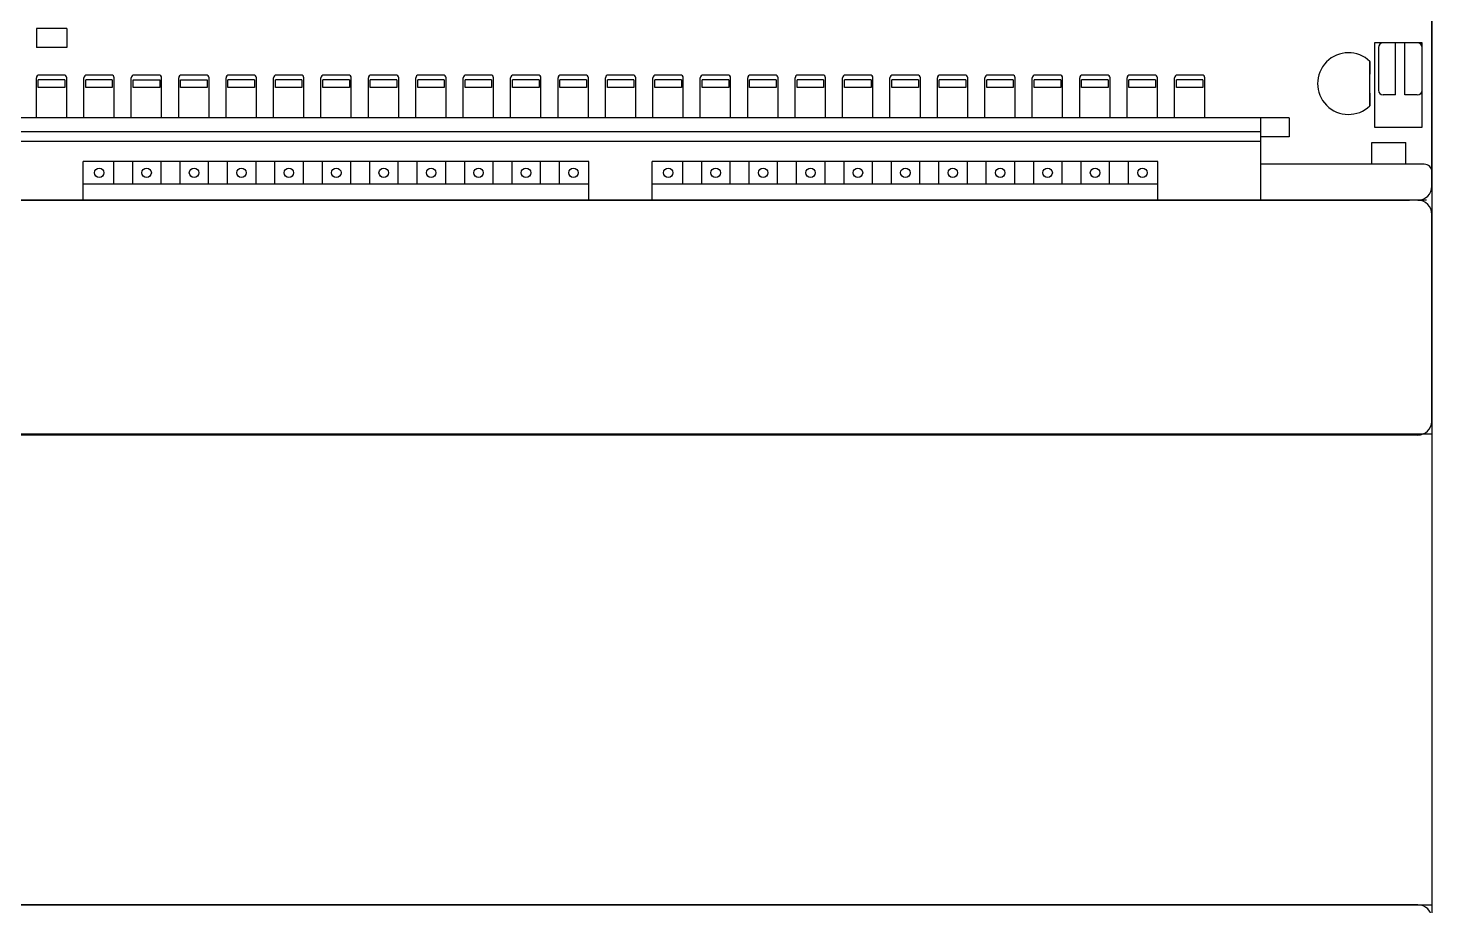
# Model space of a CAD drawing. Extents: x 10 to 610, y -247 to 1644.
# Drawn here: x 235.41 to 262.95, y 104.02 to 121.23 of the extents above; entities that cross this region are included whole.
import ezdxf

# ---------------------------------------------------------------- set-up
doc = ezdxf.new("R2010")
doc.units = 0
doc.header["$LTSCALE"] = 5
doc.header["$MEASUREMENT"] = 0
doc.layers.get('0').update_dxf_attribs({"linetype": 'CONTINUOUS'})

# ---------------------------------------------------------------- blocks, each defined once
blk = doc.blocks.new('L50')
at = {"color": 7, "linetype": 'Continuous'}
for p, q in [((287, 166.1), (287, 16.4)), ((287, 141.9), (287, 163.65)), ((143.06, 158.5), (139.86, 158.5)), ((139.86, 158.5), (139.86, 156.5)), ((143.06, 158.5), (143.06, 156.5)), ((285.96, 157), (280.96, 157)), ((280.96, 157), (280.96, 148.1)), ((281.66, 157.05), (281.66, 157)), ((283.16, 151.5), (283.16, 157)), ((284.16, 151.5), (284.16, 157)), ((285.96, 148.1), (285.96, 157)), ((143.06, 156.5), (139.86, 156.5)), ((281.36, 156.5), (281.36, 152)), ((280.46, 150.36), (280.46, 155.07)), ((280.46, 155.03), (280.46, 153.71)), ((139.86, 149.1), (139.86, 153.3)), ((140.06, 153.12), (142.86, 153.12)), ((140.06, 152.3), (140.06, 153.1)), ((142.76, 153.6), (140.16, 153.6)), ((142.86, 153.1), (142.86, 152.3)), ((143.06, 149.1), (143.06, 153.3)), ((144.86, 149.1), (144.86, 153.3)), ((145.06, 153.12), (147.86, 153.12)), ((145.06, 152.3), (145.06, 153.1)), ((147.76, 153.6), (145.16, 153.6)), ((147.86, 153.1), (147.86, 152.3)), ((148.06, 149.1), (148.06, 153.3)), ((149.86, 149.1), (149.86, 153.3)), ((150.06, 153.1), (152.86, 153.1)), ((150.06, 152.3), (150.06, 153.1)), ((152.76, 153.6), (150.16, 153.6)), ((152.86, 153.1), (152.86, 152.3)), ((153.06, 149.1), (153.06, 153.3)), ((154.86, 149.1), (154.86, 153.3)), ((155.06, 153.1), (157.86, 153.1)), ((155.06, 152.3), (155.06, 153.1)), ((157.76, 153.6), (155.16, 153.6)), ((157.86, 153.1), (157.86, 152.3)), ((158.06, 149.1), (158.06, 153.3)), ((159.86, 149.1), (159.86, 153.3)), ((160.06, 153.12), (162.86, 153.12)), ((160.06, 152.3), (160.06, 153.1)), ((162.76, 153.6), (160.16, 153.6)), ((162.86, 153.1), (162.86, 152.3)), ((163.06, 149.1), (163.06, 153.3)), ((164.86, 149.1), (164.86, 153.3)), ((165.06, 153.12), (167.86, 153.12)), ((165.06, 152.3), (165.06, 153.1)), ((167.76, 153.6), (165.16, 153.6)), ((167.86, 153.1), (167.86, 152.3)), ((168.06, 149.1), (168.06, 153.3)), ((169.86, 149.1), (169.86, 153.3)), ((170.06, 153.12), (172.86, 153.12)), ((170.06, 152.3), (170.06, 153.1)), ((172.76, 153.6), (170.16, 153.6)), ((172.86, 153.1), (172.86, 152.3)), ((173.06, 149.1), (173.06, 153.3)), ((174.86, 149.1), (174.86, 153.3)), ((175.06, 153.12), (177.86, 153.12)), ((175.06, 152.3), (175.06, 153.1)), ((177.76, 153.6), (175.16, 153.6)), ((177.86, 153.1), (177.86, 152.3)), ((178.06, 149.1), (178.06, 153.3)), ((179.86, 149.1), (179.86, 153.3)), ((180.06, 153.12), (182.86, 153.12)), ((180.06, 152.3), (180.06, 153.1)), ((182.76, 153.6), (180.16, 153.6)), ((182.86, 153.1), (182.86, 152.3)), ((183.06, 149.1), (183.06, 153.3)), ((184.86, 149.1), (184.86, 153.3)), ((185.06, 153.12), (187.86, 153.12)), ((185.06, 152.3), (185.06, 153.1)), ((187.76, 153.6), (185.16, 153.6)), ((187.86, 153.1), (187.86, 152.3)), ((188.06, 149.1), (188.06, 153.3)), ((189.86, 149.1), (189.86, 153.3)), ((190.06, 153.12), (192.86, 153.12)), ((190.06, 152.3), (190.06, 153.1)), ((192.76, 153.6), (190.16, 153.6)), ((192.86, 153.1), (192.86, 152.3)), ((193.06, 149.1), (193.06, 153.3)), ((194.86, 149.1), (194.86, 153.3)), ((195.06, 153.12), (197.86, 153.12)), ((195.06, 152.3), (195.06, 153.1)), ((197.76, 153.6), (195.16, 153.6)), ((197.86, 153.1), (197.86, 152.3)), ((198.06, 149.1), (198.06, 153.3)), ((199.86, 149.1), (199.86, 153.3)), ((200.06, 153.12), (202.86, 153.12)), ((200.06, 152.3), (200.06, 153.1)), ((202.76, 153.6), (200.16, 153.6)), ((202.86, 153.1), (202.86, 152.3)), ((203.06, 149.1), (203.06, 153.3)), ((204.86, 149.1), (204.86, 153.3)), ((205.06, 153.12), (207.86, 153.12)), ((205.06, 152.3), (205.06, 153.1)), ((207.76, 153.6), (205.16, 153.6)), ((207.86, 153.1), (207.86, 152.3)), ((208.06, 149.1), (208.06, 153.3)), ((209.86, 149.1), (209.86, 153.3)), ((210.06, 153.12), (212.86, 153.12)), ((210.06, 152.3), (210.06, 153.1)), ((212.76, 153.6), (210.16, 153.6)), ((212.86, 153.1), (212.86, 152.3)), ((213.06, 149.1), (213.06, 153.3)), ((214.86, 149.1), (214.86, 153.3)), ((215.06, 153.12), (217.86, 153.12)), ((215.06, 152.3), (215.06, 153.1)), ((217.76, 153.6), (215.16, 153.6)), ((217.86, 153.1), (217.86, 152.3)), ((218.06, 149.1), (218.06, 153.3)), ((219.86, 149.1), (219.86, 153.3)), ((220.06, 153.12), (222.86, 153.12)), ((220.06, 152.3), (220.06, 153.1)), ((222.76, 153.6), (220.16, 153.6)), ((222.86, 153.1), (222.86, 152.3)), ((223.06, 149.1), (223.06, 153.3)), ((224.86, 149.1), (224.86, 153.3)), ((225.06, 153.12), (227.86, 153.12)), ((225.06, 152.3), (225.06, 153.1)), ((227.76, 153.6), (225.16, 153.6)), ((227.86, 153.1), (227.86, 152.3)), ((228.06, 149.1), (228.06, 153.3)), ((229.86, 149.1), (229.86, 153.3)), ((230.06, 153.12), (232.86, 153.12)), ((230.06, 152.3), (230.06, 153.1)), ((232.76, 153.6), (230.16, 153.6)), ((232.86, 153.1), (232.86, 152.3)), ((233.06, 149.1), (233.06, 153.3)), ((234.86, 149.1), (234.86, 153.3)), ((235.06, 153.12), (237.86, 153.12)), ((235.06, 152.3), (235.06, 153.1)), ((237.76, 153.6), (235.16, 153.6)), ((237.86, 153.1), (237.86, 152.3)), ((238.06, 149.1), (238.06, 153.3)), ((239.86, 149.1), (239.86, 153.3)), ((240.06, 153.12), (242.86, 153.12)), ((240.06, 152.3), (240.06, 153.1)), ((242.76, 153.6), (240.16, 153.6)), ((242.86, 153.1), (242.86, 152.3)), ((243.06, 149.1), (243.06, 153.3)), ((244.86, 149.1), (244.86, 153.3)), ((245.06, 153.12), (247.86, 153.12)), ((245.06, 152.3), (245.06, 153.1)), ((247.76, 153.6), (245.16, 153.6)), ((247.86, 153.1), (247.86, 152.3)), ((248.06, 149.1), (248.06, 153.3)), ((249.86, 149.1), (249.86, 153.3)), ((250.06, 153.12), (252.86, 153.12)), ((250.06, 152.3), (250.06, 153.1)), ((252.76, 153.6), (250.16, 153.6)), ((252.86, 153.1), (252.86, 152.3)), ((253.06, 149.1), (253.06, 153.3)), ((254.86, 149.1), (254.86, 153.3)), ((255.06, 153.12), (257.86, 153.12)), ((255.06, 152.3), (255.06, 153.1)), ((257.76, 153.6), (255.16, 153.6)), ((257.86, 153.1), (257.86, 152.3)), ((258.06, 149.1), (258.06, 153.3)), ((259.86, 149.1), (259.86, 153.3)), ((260.06, 153.12), (262.86, 153.12)), ((260.06, 152.3), (260.06, 153.1)), ((262.76, 153.6), (260.16, 153.6)), ((262.86, 153.1), (262.86, 152.3)), ((263.06, 149.1), (263.06, 153.3)), ((142.86, 152.3), (140.06, 152.3)), ((147.86, 152.3), (145.06, 152.3)), ((152.86, 152.3), (150.06, 152.3)), ((157.86, 152.3), (155.06, 152.3)), ((162.86, 152.28), (160.06, 152.28)), ((167.86, 152.28), (165.06, 152.28)), ((172.86, 152.28), (170.06, 152.28)), ((177.86, 152.28), (175.06, 152.28)), ((182.86, 152.28), (180.06, 152.28)), ((187.86, 152.28), (185.06, 152.28)), ((192.86, 152.28), (190.06, 152.28)), ((197.86, 152.28), (195.06, 152.28)), ((202.86, 152.28), (200.06, 152.28)), ((207.86, 152.28), (205.06, 152.28)), ((212.86, 152.28), (210.06, 152.28)), ((217.86, 152.28), (215.06, 152.28)), ((222.86, 152.28), (220.06, 152.28)), ((227.86, 152.28), (225.06, 152.28)), ((232.86, 152.28), (230.06, 152.28)), ((237.86, 152.28), (235.06, 152.28)), ((242.86, 152.28), (240.06, 152.28)), ((247.86, 152.28), (245.06, 152.28)), ((252.86, 152.28), (250.06, 152.28)), ((257.86, 152.28), (255.06, 152.28)), ((262.86, 152.28), (260.06, 152.28)), ((280.46, 151.69), (280.46, 150.36)), ((283.16, 151.5), (281.86, 151.5)), ((285.46, 151.5), (284.16, 151.5)), ((271.96, 149.1), (22.6, 149.1)), ((268.96, 140.4), (268.96, 149.1)), ((271.96, 149.1), (271.96, 147.1)), ((280.96, 148.1), (285.96, 148.1)), ((268.96, 146.6), (11.93, 146.6)), ((268.96, 147.6), (22.6, 147.6)), ((271.96, 147.1), (268.96, 147.1)), ((280.66, 146.5), (284.26, 146.5)), ((280.66, 144.2), (280.66, 146.5)), ((284.26, 144.2), (284.26, 146.5)), ((198.1, 144.5), (144.8, 144.5)), ((144.8, 140.4), (144.8, 144.5)), ((147.98, 144.5), (147.98, 142.1)), ((149.98, 144.5), (149.98, 142.1)), ((152.98, 144.5), (152.98, 142.1)), ((154.98, 144.5), (154.98, 142.1)), ((157.98, 144.5), (157.98, 142.1)), ((159.98, 144.5), (159.98, 142.1)), ((162.98, 144.5), (162.98, 142.1)), ((164.98, 144.5), (164.98, 142.1)), ((167.98, 144.5), (167.98, 142.1)), ((169.98, 144.5), (169.98, 142.1)), ((172.98, 144.5), (172.98, 142.1)), ((174.98, 144.5), (174.98, 142.1)), ((177.98, 144.5), (177.98, 142.1)), ((179.98, 144.5), (179.98, 142.1)), ((182.98, 144.5), (182.98, 142.1)), ((184.98, 144.5), (184.98, 142.1)), ((187.98, 144.5), (187.98, 142.1)), ((189.98, 144.5), (189.98, 142.1)), ((192.98, 144.5), (192.98, 142.1)), ((194.98, 144.5), (194.98, 142.1)), ((198.1, 140.4), (198.1, 144.5)), ((258.1, 144.5), (204.8, 144.5)), ((204.8, 140.4), (204.8, 144.5)), ((207.98, 144.5), (207.98, 142.1)), ((209.98, 144.5), (209.98, 142.1)), ((212.98, 144.5), (212.98, 142.1)), ((214.98, 144.5), (214.98, 142.1)), ((217.98, 144.5), (217.98, 142.1)), ((219.98, 144.5), (219.98, 142.1)), ((222.98, 144.5), (222.98, 142.1)), ((224.98, 144.5), (224.98, 142.1)), ((227.98, 144.5), (227.98, 142.1)), ((229.98, 144.5), (229.98, 142.1)), ((232.98, 144.5), (232.98, 142.1)), ((234.98, 144.5), (234.98, 142.1)), ((237.98, 144.5), (237.98, 142.1)), ((239.98, 144.5), (239.98, 142.1)), ((242.98, 144.5), (242.98, 142.1)), ((244.98, 144.5), (244.98, 142.1)), ((247.98, 144.5), (247.98, 142.1)), ((249.98, 144.5), (249.98, 142.1)), ((252.98, 144.5), (252.98, 142.1)), ((254.98, 144.5), (254.98, 142.1)), ((258.1, 140.4), (258.1, 144.5)), ((286.2, 144.2), (268.96, 144.2)), ((198.1, 142.1), (144.8, 142.1)), ((258.1, 142.1), (204.8, 142.1)), ((286.42, 140.4), (-0.58, 140.4)), ((285.5, 66.15), (-1.5, 66.15))]:
    blk.add_line(p, q, dxfattribs=at)
for p, q in [((125, 140.41), (284.64, 140.41)), ((285.5, 140.41), (284.64, 140.41)), ((287, 117.1), (287, 138.91)), ((284.64, 115.66), (125, 115.66)), ((285.5, 115.66), (284.64, 115.66))]:
    blk.add_line(p, q)
at = {"linetype": 'Continuous'}
for p, q in [((287, 115.75), (123.99, 115.75)), ((287, 115.75), (287, 66.1)), ((287, 66.1), (123.99, 66.1))]:
    blk.add_line(p, q, dxfattribs=at)
at = {"color": 7, "linetype": 'Continuous'}
for centre in [(146.48, 143.3), (151.48, 143.3), (156.48, 143.3), (161.48, 143.3), (166.48, 143.3), (171.48, 143.3), (176.48, 143.3), (181.48, 143.3), (186.48, 143.3), (191.48, 143.3), (196.48, 143.3), (206.48, 143.3), (211.48, 143.3), (216.48, 143.3), (221.48, 143.3), (226.48, 143.3), (231.48, 143.3), (236.48, 143.3), (241.48, 143.3), (246.48, 143.3), (251.48, 143.3), (256.48, 143.3)]:
    blk.add_circle(centre, 0.5, dxfattribs=at)
for centre, radius, start, end in [((281.86, 156.5), 0.5, 90, 180), ((285.46, 156.5), 0.5, 0, 90), ((278.2, 152.7), 3.25, 45.9421, 314.0579), ((140.16, 153.3), 0.3, 90, 180), ((142.76, 153.3), 0.3, 0, 90), ((145.16, 153.3), 0.3, 90, 180), ((147.76, 153.3), 0.3, 0, 90), ((150.16, 153.3), 0.3, 90, 180), ((152.76, 153.3), 0.3, 0, 90), ((155.16, 153.3), 0.3, 90, 180), ((157.76, 153.3), 0.3, 0, 90), ((160.16, 153.3), 0.3, 90, 180), ((162.76, 153.3), 0.3, 0, 90), ((165.16, 153.3), 0.3, 90, 180), ((167.76, 153.3), 0.3, 0, 90), ((170.16, 153.3), 0.3, 90, 180), ((172.76, 153.3), 0.3, 0, 90), ((175.16, 153.3), 0.3, 90, 180), ((177.76, 153.3), 0.3, 0, 90), ((180.16, 153.3), 0.3, 90, 180), ((182.76, 153.3), 0.3, 0, 90), ((185.16, 153.3), 0.3, 90, 180), ((187.76, 153.3), 0.3, 0, 90), ((190.16, 153.3), 0.3, 90, 180), ((192.76, 153.3), 0.3, 0, 90), ((195.16, 153.3), 0.3, 90, 180), ((197.76, 153.3), 0.3, 0, 90), ((200.16, 153.3), 0.3, 90, 180), ((202.76, 153.3), 0.3, 0, 90), ((205.16, 153.3), 0.3, 90, 180), ((207.76, 153.3), 0.3, 0, 90), ((210.16, 153.3), 0.3, 90, 180), ((212.76, 153.3), 0.3, 0, 90), ((215.16, 153.3), 0.3, 90, 180), ((217.76, 153.3), 0.3, 0, 90), ((220.16, 153.3), 0.3, 90, 180), ((222.76, 153.3), 0.3, 0, 90), ((225.16, 153.3), 0.3, 90, 180), ((227.76, 153.3), 0.3, 0, 90), ((230.16, 153.3), 0.3, 90, 180), ((232.76, 153.3), 0.3, 0, 90), ((235.16, 153.3), 0.3, 90, 180), ((237.76, 153.3), 0.3, 0, 90), ((240.16, 153.3), 0.3, 90, 180), ((242.76, 153.3), 0.3, 0, 90), ((245.16, 153.3), 0.3, 90, 180), ((247.76, 153.3), 0.3, 0, 90), ((250.16, 153.3), 0.3, 90, 180), ((252.76, 153.3), 0.3, 0, 90), ((255.16, 153.3), 0.3, 90, 180), ((257.76, 153.3), 0.3, 0, 90), ((260.16, 153.3), 0.3, 90, 180), ((262.76, 153.3), 0.3, 0, 90), ((281.86, 152), 0.5, 180, 270), ((285.46, 152), 0.5, 270, 0), ((286.2, 143.4), 0.8, 0, 90), ((285.5, 141.9), 1.5, 270, 0), ((285.5, 64.65), 1.5, 0, 90)]:
    blk.add_arc(centre, radius, start, end, dxfattribs=at)
for centre, start, end in [((285.5, 138.91), 0, 90), ((285.5, 117.16), 270, 357.7454)]:
    blk.add_arc(centre, 1.5, start, end)

msp = doc.modelspace()

# ---------------------------------------------------------------- block references
at = {"linetype": 'Continuous', "xscale": 0.1860223936625646, "yscale": 0.1860223936625646, "zscale": 0.1860223936625646}
msp.add_blockref('L50', (209.558, 91.74), dxfattribs=at)

doc.saveas('drawing.dxf')
